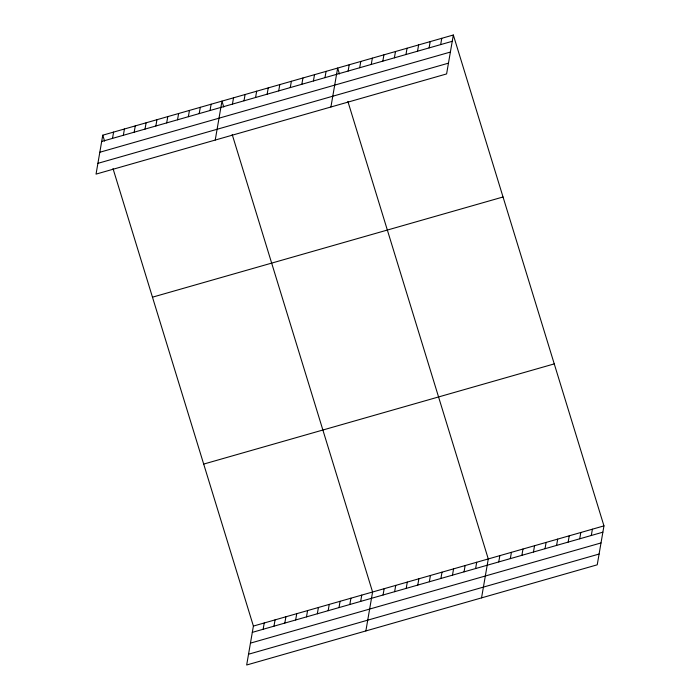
<?xml version="1.0" encoding="UTF-8"?>
<svg xmlns="http://www.w3.org/2000/svg" width="700" height="700" viewBox="0 0 700 700"><rect width="100%" height="100%" fill="white"/><g stroke="black" fill="none" stroke-linecap="round" stroke-linejoin="round"><path stroke-width="1.05" d="M102.769 135.188L96.04 174.116L446.6 73.929L453.329 35L102.769 135.188L104.571 141.076M112.516 138.381L113.601 132.09M123.349 135.293L124.434 128.992M134.19 132.195L135.275 125.895M145.023 129.097L146.107 122.797M155.855 126L156.94 119.7M166.696 122.903L167.781 116.602M177.529 119.805L178.614 113.505M188.361 116.707L189.455 110.416M199.202 113.61L200.287 107.319M210.035 110.513L211.12 104.221M215.232 140.053L221.961 101.124L223.764 107.013M232.435 104.116L233.529 97.816M244.002 100.809L245.096 94.509M255.579 97.501L256.664 91.201M267.146 94.194L268.231 87.902M278.714 90.886L279.799 84.595M290.281 87.579L291.366 81.288M301.849 84.271L302.934 77.98M313.416 80.973L314.501 74.672M324.984 77.665L326.078 71.365M330.916 106.986L337.645 68.058L339.447 73.955M348.119 71.05L349.213 64.759M113.006 168.569L253.4 626.071L246.671 665L597.231 564.812L603.96 525.884L453.329 35M359.695 67.743L360.78 61.451M263.148 629.274L264.233 622.974M273.98 626.176L275.065 619.876M371.262 64.435L372.348 58.144M284.812 623.079L285.906 616.779M382.83 61.136L383.915 54.836M295.654 619.981L296.739 613.681M394.398 57.829L395.483 51.529M306.486 616.884L307.571 610.584M405.965 54.521L407.05 48.221M317.319 613.786L318.412 607.495M417.533 51.214L418.618 44.922M328.16 610.689L329.245 604.398M429.1 47.906L430.194 41.615M338.993 607.591L340.078 601.3M440.668 44.599L441.761 38.308M349.834 604.494L350.919 598.202M360.666 601.396L361.751 595.105M365.864 630.936L372.584 592.008L232.199 134.505M383.066 595L384.16 588.7M394.634 591.692L395.727 585.392M406.21 588.385L407.295 582.094M417.777 585.077L418.863 578.786M429.345 581.77L430.43 575.479M440.912 578.471L441.998 572.171M452.48 575.164L453.565 568.864M464.048 571.856L465.133 565.556M475.615 568.549L476.7 562.249M481.548 597.879L488.276 558.95L347.882 101.439M498.75 561.934L499.844 555.642M510.326 558.626L511.411 552.335M521.894 555.327L522.979 549.028M533.461 552.02L534.546 545.72M545.029 548.712L546.114 542.413M556.596 545.405L557.681 539.114M568.164 542.097L569.249 535.806M579.731 538.79L580.816 532.499M591.299 535.491L592.392 529.191M101.684 141.479L452.235 41.3M99.82 152.25L450.38 52.062M97.904 163.345L448.464 63.158M152.477 297.176L503.037 196.989M203.691 464.082L554.251 363.895M253.4 626.071L603.96 525.884M252.306 632.371L602.866 532.184M250.451 643.134L601.011 542.946M248.535 654.229L599.095 554.041"/></g></svg>
